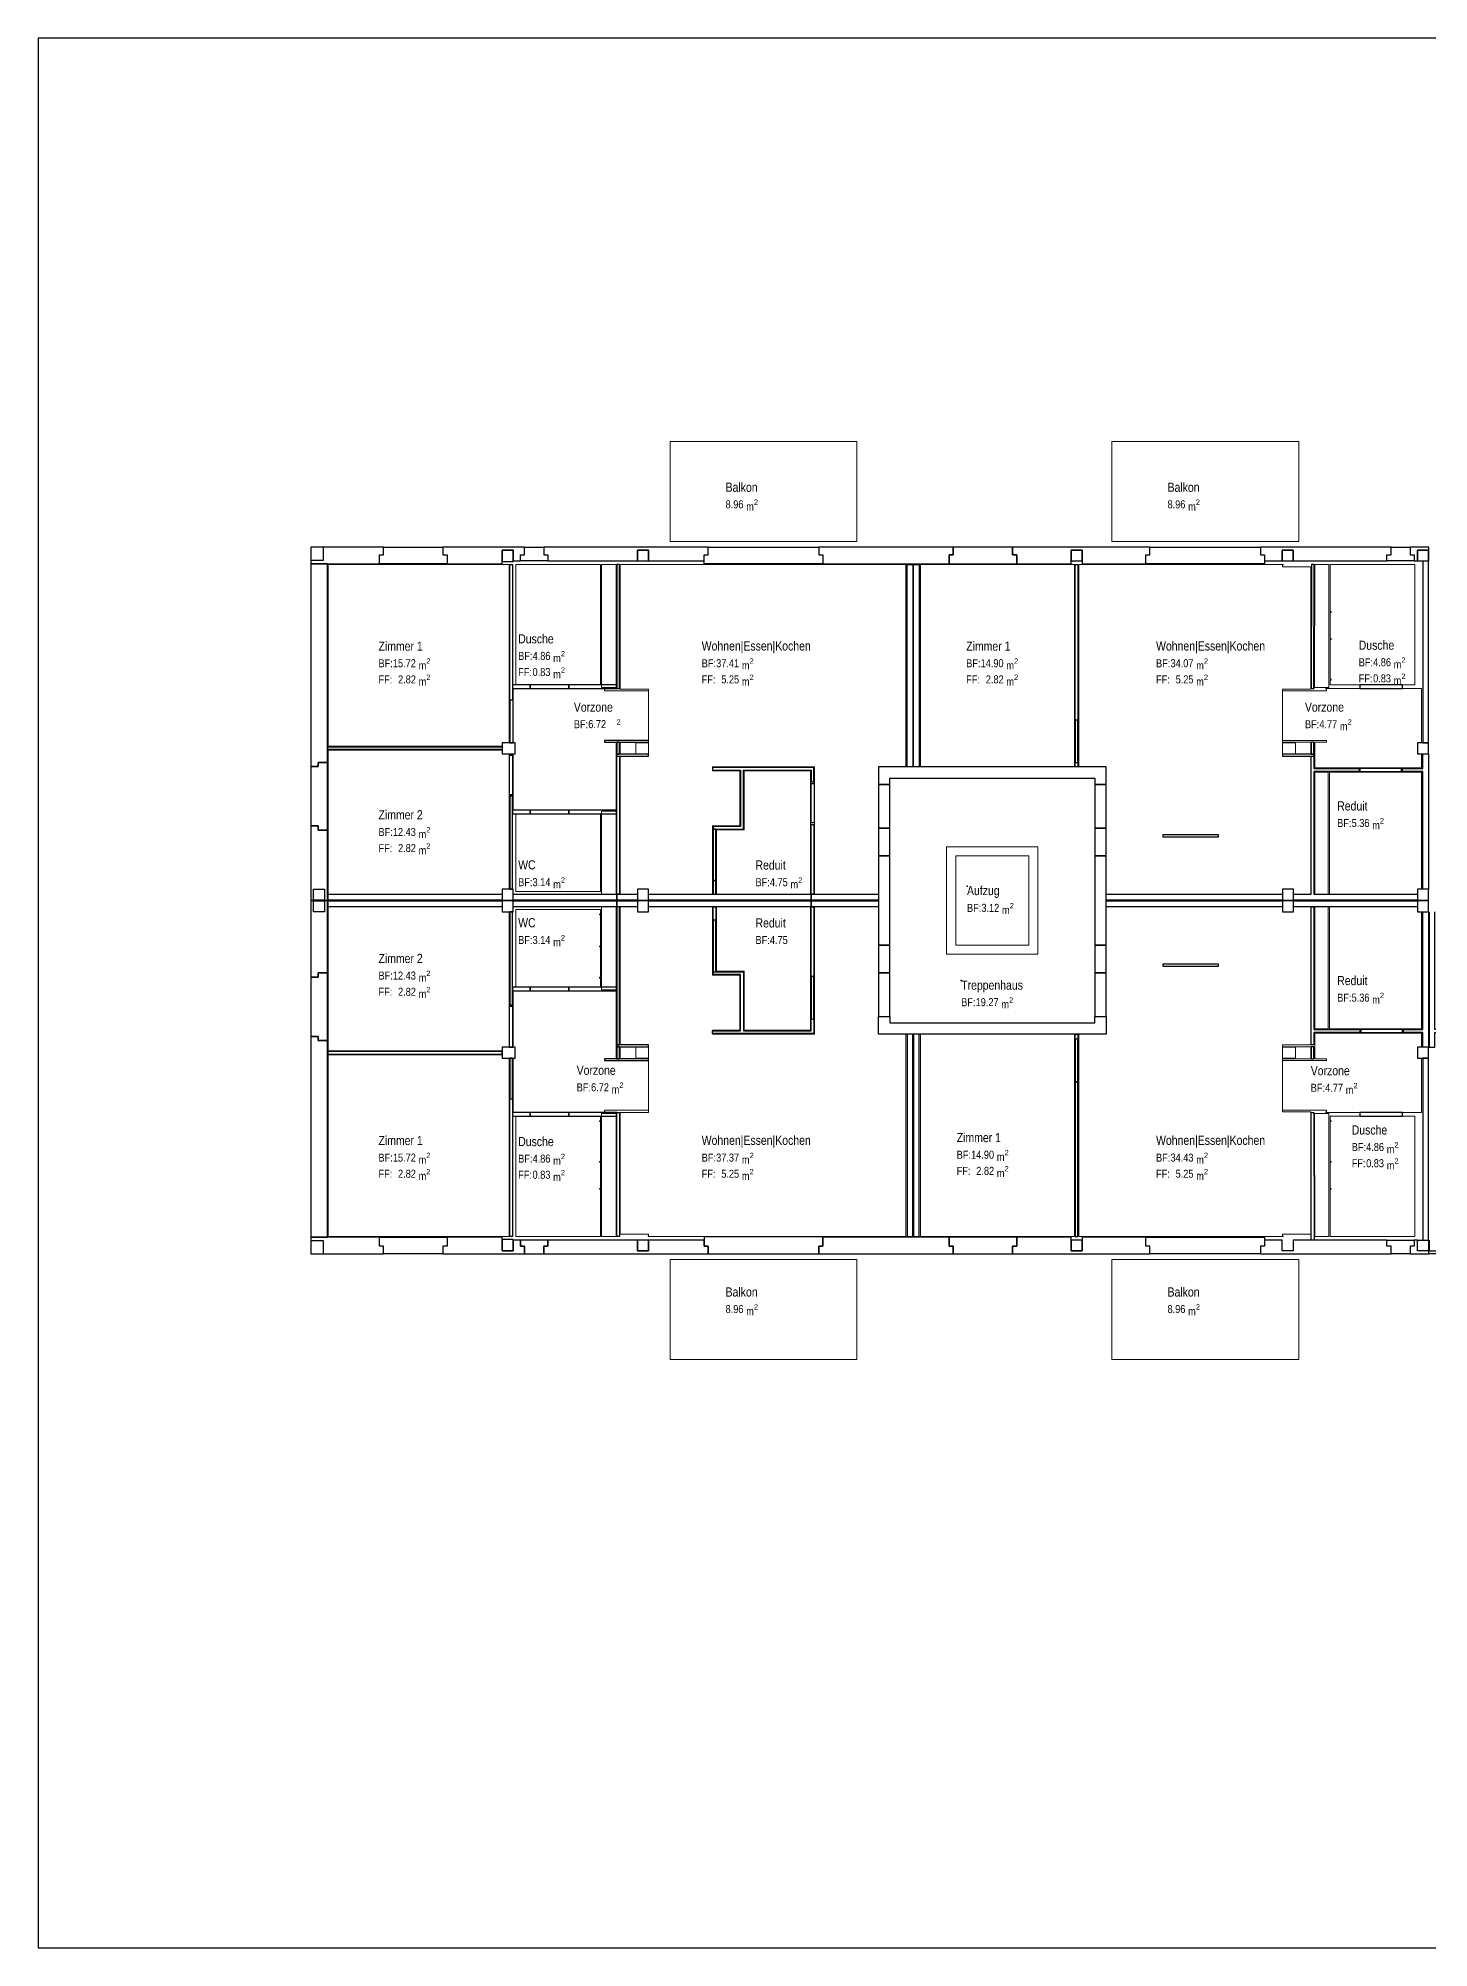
# Model space of a CAD drawing. Header units: millimetres. Extents: x 195 to 61321, y -46059 to -4290.
# Drawn here: x 195 to 30618, y -46059 to -4290 of the extents above; entities that cross this region are included whole.
import ezdxf

# ---------------------------------------------------------------- set-up
doc = ezdxf.new("R2010")
doc.units = ezdxf.units.MM
for name, color, linetype, true_color in [('Dohlenweg_B_simplifiedForMSD_', 18, 'Continuous', 0x000000), ('Dohlenweg_B_simplifiedForMSD_$080 areas_text_IBC', 18, 'Continuous', 0x000000), ('Dohlenweg_B_simplifiedForMSD_$080 Raumdefinition_text_IBC', 1, 'Continuous', 0xff0000), ('Dohlenweg_B_simplifiedForMSD_$areas', 18, 'Continuous', 0x000000), ('Dohlenweg_B_simplifiedForMSD_$openings', 4, 'Continuous', 0x00eeff), ('Dohlenweg_B_simplifiedForMSD_$separators', 80, 'Continuous', 0x20ff00), ('text+aliging_frames_Etc', 18, 'Continuous', 0x000000)]:
    doc.layers.add(name, color=color, linetype=linetype, true_color=true_color)
doc.styles.add('ERSTELLTER_STIL_1', font='ARIALN.TTF')

msp = doc.modelspace()

# ---------------------------------------------------------------- linework, layer by layer
at = {"layer": 'Dohlenweg_B_simplifiedForMSD_'}
for p in [(20515, -22834), (20388, -24902)]:
    msp.add_point(p, dxfattribs=at)
at = {"layer": 'Dohlenweg_B_simplifiedForMSD_$areas', "color": 7, "linetype": 'Continuous', "lineweight": 13, "true_color": 0xffffff}
for points in [[(14018, -15297), (18108, -15297), (18108, -13108), (14018, -13108)], [(27776, -15297), (27776, -13108), (23686, -13108), (23686, -15297)], [(14018, -31004), (14018, -33194), (18108, -33194), (18108, -31004)], [(27776, -31004), (23686, -31004), (23686, -33194), (27776, -33194)]]:
    msp.add_lwpolyline(points, close=True, dxfattribs=at)
at = {"layer": 'Dohlenweg_B_simplifiedForMSD_$areas', "color": 21, "linetype": 'Continuous', "lineweight": 0, "true_color": 0xffa8a8}
for points in [[(6538, -15804), (6538, -19776), (10348, -19776), (10348, -19701), (10498, -19701), (10498, -15804)], [(10645, -15804), (10645, -18433), (12495, -18433), (12495, -15804)], [(19178, -15804), (12927, -15804), (12927, -18525), (13548, -18525), (13547, -19691), (12928, -19691), (12928, -19951), (13548, -19951), (13548, -19991), (12928, -19991), (12928, -23011), (13308, -23011), (13308, -22901), (13548, -22901), (13548, -23011), (14948, -23011), (14948, -21516), (15548, -21516), (15548, -20316), (14948, -20316), (14948, -20226), (17178, -20226), (17178, -23011), (18578, -23011), (18578, -20226), (19178, -20226)], [(19498, -15804), (19498, -20226), (22868, -20226), (22868, -15804)], [(22958, -15804), (22958, -20226), (23558, -20226), (23558, -22411), (23558, -23011), (24158, -23011), (27418, -23011), (27418, -22901), (27658, -22901), (27658, -23011), (28038, -23011), (28038, -19991), (27418, -19991), (27418, -19951), (28038, -19951), (28038, -19691), (27418, -19691), (27418, -19651), (27418, -18525), (28038, -18525), (28038, -18515), (28038, -15854), (27418, -15854), (27418, -15814), (27428, -15814), (27428, -15804)], [(28461, -16853), (28461, -17423), (28481, -17423), (28481, -17443), (28461, -17443), (28461, -18313), (28481, -18313), (28481, -18333), (28461, -18333), (28461, -18433), (30311, -18433), (30311, -15804), (28461, -15804), (28461, -16833), (28481, -16833), (28481, -16853)], [(12598, -18515), (10588, -18515), (10588, -19701), (10628, -19701), (10628, -19941), (10588, -19941), (10588, -21172), (12838, -21172), (12838, -19691), (12588, -19691), (12588, -19651), (13547, -19651), (13548, -18565), (12588, -18565), (12588, -18525), (12598, -18525)], [(27418, -19651), (28378, -19651), (28378, -19691), (28128, -19691), (28128, -20251), (30458, -20251), (30458, -19941), (30368, -19941), (30368, -19701), (30458, -19701), (30458, -18515), (28368, -18515), (28368, -18525), (28378, -18525), (28378, -18565), (27418, -18565)], [(6538, -23011), (10348, -23011), (10348, -22901), (10498, -22901), (10498, -19941), (10348, -19941), (10348, -19866), (6538, -19866)], [(10645, -21254), (10645, -22954), (12495, -22954), (12495, -21254)], [(6538, -23291), (6538, -26436), (10348, -26436), (10348, -26361), (10498, -26361), (10498, -23401), (10348, -23401), (10348, -23291)], [(10645, -23348), (10645, -25048), (12495, -25048), (12495, -24848), (12475, -24848), (12475, -24828), (12495, -24828), (12495, -24168), (12475, -24168), (12475, -24148), (12495, -24148), (12495, -23468), (12475, -23468), (12475, -23448), (12495, -23448), (12495, -23348)], [(12928, -23291), (12928, -26311), (13548, -26311), (13548, -26351), (12928, -26351), (12928, -26611), (13548, -26611), (13548, -26651), (13548, -26658), (13548, -27786), (12928, -27786), (12928, -30448), (13548, -30448), (13548, -30488), (13538, -30488), (13538, -30498), (19178, -30498), (19178, -26076), (18578, -26076), (18578, -23291), (17178, -23291), (17178, -26076), (14948, -26076), (14948, -25986), (15548, -25986), (15548, -24786), (14948, -24786), (14948, -23291), (13548, -23291), (13548, -23401), (13308, -23401), (13308, -23291)], [(22958, -30498), (27428, -30498), (27428, -30488), (27418, -30488), (27418, -30448), (28038, -30448), (28038, -27786), (28038, -27776), (27418, -27776), (27418, -26651), (27418, -26611), (28038, -26611), (28038, -26351), (27418, -26351), (27418, -26311), (28038, -26311), (28038, -23291), (27658, -23291), (27658, -23401), (27418, -23401), (27418, -23291), (23558, -23291), (23558, -26076), (22958, -26076)], [(10588, -25130), (10588, -26361), (10628, -26361), (10628, -26601), (10588, -26601), (10588, -27786), (12598, -27786), (12598, -27776), (12588, -27776), (12588, -27736), (13548, -27736), (13548, -26658), (13548, -26651), (12588, -26651), (12588, -26611), (12838, -26611), (12838, -25130)], [(19498, -26076), (19498, -30498), (22868, -30498), (22868, -26076)], [(27418, -26651), (27418, -27736), (28378, -27736), (28378, -27776), (28368, -27776), (28368, -27786), (30458, -27786), (30458, -26601), (30368, -26601), (30368, -26361), (30458, -26361), (30458, -26051), (28128, -26051), (28128, -26611), (28378, -26611), (28378, -26651)], [(6538, -30498), (10498, -30498), (10498, -26601), (10348, -26601), (10348, -26526), (6538, -26526)], [(10645, -27868), (10645, -30498), (12495, -30498), (12495, -29468), (12475, -29468), (12475, -29448), (12495, -29448), (12495, -28878), (12475, -28878), (12475, -28858), (12495, -28858), (12495, -27988), (12475, -27988), (12475, -27968), (12495, -27968), (12495, -27868)], [(28461, -28878), (28461, -29448), (28481, -29448), (28481, -29468), (28461, -29468), (28461, -30498), (30311, -30498), (30311, -27868), (28461, -27868), (28461, -27968), (28481, -27968), (28481, -27988), (28461, -27988), (28461, -28858), (28481, -28858), (28481, -28878)]]:
    msp.add_lwpolyline(points, close=True, dxfattribs=at)
at = {"layer": 'Dohlenweg_B_simplifiedForMSD_$areas', "color": 151, "linetype": 'Continuous', "lineweight": 0, "true_color": 0xa8c0ff}
for points in [[(12522, -15804), (12522, -18490), (12837, -18490), (12837, -15804)], [(28126, -15804), (28118, -18490), (28434, -18490), (28434, -15804)], [(28128, -23011), (28418, -23011), (28418, -20341), (28128, -20341)], [(12522, -23011), (12838, -23011), (12838, -21197), (12522, -21197), (12522, -22821)], [(12522, -23291), (12522, -23481), (12522, -25105), (12838, -25105), (12838, -23291)], [(28128, -23291), (28128, -25961), (28418, -25961), (28418, -23291)], [(12522, -27811), (12522, -30498), (12838, -30498), (12838, -27811)], [(28118, -27811), (28126, -30498), (28434, -30498), (28434, -27811)]]:
    msp.add_lwpolyline(points, close=True, dxfattribs=at)
at = {"layer": 'Dohlenweg_B_simplifiedForMSD_$areas', "color": 41, "linetype": 'Continuous', "lineweight": 0, "true_color": 0xffd6a8}
for points in [[(15038, -21606), (15038, -23011), (17088, -23011), (17088, -20316), (15638, -20316), (15638, -21606)], [(28445, -23011), (30368, -23011), (30368, -22901), (30458, -22901), (30458, -20341), (28445, -20341)], [(15038, -23291), (15038, -24696), (15638, -24696), (15638, -25986), (17088, -25986), (17088, -23291)], [(28445, -23291), (28445, -25961), (29377, -25961), (30458, -25961), (30458, -23401), (30368, -23401), (30368, -23291)]]:
    msp.add_lwpolyline(points, close=True, dxfattribs=at)
at = {"layer": 'Dohlenweg_B_simplifiedForMSD_$areas', "color": 51, "linetype": 'Continuous', "lineweight": 0, "true_color": 0xffffa8}
msp.add_lwpolyline([(18828, -25826), (23308, -25826), (23308, -20476), (18828, -20476)], close=True, dxfattribs=at)
at = {"layer": 'Dohlenweg_B_simplifiedForMSD_$areas', "lineweight": 0}
msp.add_lwpolyline([(21868, -24126), (21868, -22176), (20268, -22176), (20268, -24126)], close=True, dxfattribs=at)
at = {"layer": 'Dohlenweg_B_simplifiedForMSD_$openings'}
for points in [[(9049, -15424), (9049, -15589), (9139, -15589), (9139, -15787), (7659, -15787), (7659, -15589), (7749, -15589), (7749, -15424)], [(11255, -15424), (11255, -15589), (11345, -15589), (11345, -15722), (10745, -15722), (10745, -15589), (10835, -15589), (10835, -15424)], [(17273, -15424), (17273, -15589), (17363, -15589), (17363, -15787), (14763, -15787), (14763, -15589), (14853, -15589), (14853, -15424)], [(21512, -15424), (20212, -15424), (20212, -15589), (20122, -15589), (20122, -15787), (21602, -15787), (21602, -15589), (21512, -15589)], [(26936, -15424), (26936, -15589), (27026, -15589), (27026, -15787), (24426, -15787), (24426, -15589), (24516, -15589), (24516, -15424)], [(30211, -15424), (30211, -15589), (30301, -15589), (30301, -15722), (29701, -15722), (29701, -15589), (29791, -15589), (29791, -15424)], [(10513, -19701), (10588, -19701), (10588, -18771), (10513, -18771)], [(10955, -18515), (11805, -18515), (11805, -18433), (10955, -18433)], [(29111, -18515), (30041, -18515), (30041, -18433), (29111, -18433)], [(22883, -20136), (22943, -20136), (22943, -19206), (22883, -19206)], [(10498, -20831), (10580, -20831), (10580, -19981), (10498, -19981)], [(6521, -20129), (6323, -20129), (6323, -20219), (6158, -20219), (6158, -21519), (6323, -21519), (6323, -21609), (6521, -21609)], [(29111, -20326), (30041, -20326), (30041, -20266), (29111, -20266)], [(17096, -21446), (17178, -21446), (17178, -20596), (17096, -20596)], [(18578, -21566), (18828, -21566), (18828, -20616), (18578, -20616)], [(23308, -21566), (23558, -21566), (23558, -20616), (23308, -20616)], [(10955, -21254), (11805, -21254), (11805, -21172), (10955, -21172)], [(14963, -22717), (15023, -22717), (15023, -21591), (14963, -21591)], [(14963, -24711), (15023, -24711), (15023, -23584), (14963, -23584)], [(6521, -24736), (6323, -24736), (6323, -24826), (6158, -24826), (6158, -26126), (6323, -26126), (6323, -26216), (6521, -26216)], [(10955, -25130), (11805, -25130), (11805, -25048), (10955, -25048)], [(17103, -25746), (17163, -25746), (17163, -24816), (17103, -24816)], [(18578, -25686), (18828, -25686), (18828, -24736), (18578, -24736)], [(23308, -25686), (23558, -25686), (23558, -24736), (23308, -24736)], [(10498, -26361), (10580, -26361), (10580, -25471), (10498, -25471)], [(22883, -27116), (22943, -27116), (22943, -26186), (22883, -26186)], [(29111, -26036), (30041, -26036), (30041, -25976), (29111, -25976)], [(10513, -27491), (10573, -27491), (10573, -26601), (10513, -26601)], [(10955, -27868), (11805, -27868), (11805, -27786), (10955, -27786)], [(29111, -27868), (30041, -27868), (30041, -27786), (29111, -27786)], [(9139, -30515), (9139, -30713), (9049, -30713), (9049, -30878), (7749, -30878), (7749, -30713), (7659, -30713), (7659, -30515)], [(10745, -30580), (10745, -30713), (10835, -30713), (10835, -30878), (11255, -30878), (11255, -30713), (11345, -30713), (11345, -30580)], [(17363, -30515), (14763, -30511), (14763, -30713), (14853, -30713), (14853, -30878), (17273, -30878), (17273, -30713), (17363, -30713)], [(20122, -30515), (20122, -30713), (20212, -30713), (20212, -30878), (21512, -30878), (21512, -30713), (21602, -30713), (21602, -30515)], [(27026, -30580), (27026, -30713), (26936, -30713), (26936, -30878), (24516, -30878), (24516, -30713), (24426, -30713), (24426, -30515), (27026, -30515)], [(30301, -30580), (30301, -30713), (30211, -30713), (30211, -30878), (29791, -30878), (29791, -30713), (29701, -30713), (29701, -30580)]]:
    msp.add_lwpolyline(points, close=True, dxfattribs=at)
at = {"layer": 'Dohlenweg_B_simplifiedForMSD_$separators'}
for points in [[(6158, -15704), (6438, -15704), (6438, -15424), (6158, -15424)], [(6158, -15787), (7659, -15787), (7659, -15664), (7659, -15589), (7749, -15589), (7749, -15424), (6158, -15424)], [(9049, -15589), (9139, -15589), (9139, -15664), (9139, -15787), (10348, -15787), (10348, -15486), (10588, -15486), (10588, -15722), (10745, -15722), (10745, -15664), (10745, -15589), (10835, -15589), (10835, -15424), (9049, -15424)], [(11255, -15424), (11255, -15589), (11345, -15589), (11345, -15664), (11345, -15722), (13308, -15722), (13308, -15486), (13548, -15486), (13548, -15722), (14763, -15722), (14763, -15664), (14763, -15589), (14853, -15589), (14853, -15424)], [(17273, -15424), (17273, -15589), (17363, -15589), (17363, -15664), (17363, -15787), (20122, -15787), (20122, -15664), (20122, -15589), (20212, -15589), (20212, -15424)], [(21512, -15589), (21602, -15589), (21602, -15664), (21602, -15787), (22793, -15787), (22793, -15486), (23033, -15486), (23033, -15787), (24426, -15787), (24426, -15664), (24426, -15589), (24516, -15589), (24516, -15424), (21512, -15424)], [(26936, -15424), (26936, -15589), (27026, -15589), (27026, -15664), (27026, -15722), (27408, -15722), (27408, -15486), (27648, -15486), (27648, -15722), (29701, -15722), (29701, -15664), (29701, -15589), (29791, -15589), (29791, -15424)], [(30211, -15424), (30211, -15589), (30301, -15589), (30301, -15664), (30301, -15722), (30368, -15722), (30368, -15486), (30608, -15486), (30608, -15722), (30618, -15722), (30618, -15424)], [(6158, -15787), (6158, -20219), (6323, -20219), (6323, -20129), (6398, -20129), (6521, -20129), (6521, -15787)], [(10348, -15737), (10588, -15737), (10588, -15486), (10348, -15486)], [(13308, -15722), (13548, -15722), (13548, -15486), (13308, -15486)], [(22793, -15722), (23033, -15722), (23033, -15486), (22793, -15486)], [(27408, -15722), (27648, -15722), (27648, -15486), (27408, -15486)], [(30368, -15722), (30608, -15722), (30608, -15486), (30368, -15486)], [(10573, -18515), (10955, -18515), (10955, -18433), (10573, -18433)], [(11805, -18515), (12853, -18515), (12853, -18433), (11805, -18433)], [(10348, -19941), (10628, -19941), (10628, -19701), (10348, -19701)], [(12588, -19691), (13547, -19691), (13547, -19651), (12588, -19651)], [(12853, -19991), (13548, -19991), (13548, -19951), (12853, -19951)], [(27418, -19991), (28103, -19991), (28103, -19951), (27418, -19951)], [(30368, -19941), (30608, -19941), (30608, -19701), (30368, -19701)], [(18578, -20616), (18828, -20616), (18828, -20476), (23308, -20476), (23308, -20616), (23558, -20616), (23558, -20226), (18578, -20226)], [(22943, -20226), (22883, -20226), (22883, -20136), (22943, -20136)], [(10573, -21254), (10955, -21254), (10955, -21172), (10573, -21172)], [(11805, -21254), (12853, -21254), (12853, -21172), (11805, -21172)], [(6323, -21519), (6158, -21519), (6158, -23151), (6521, -23151), (6521, -21609), (6398, -21609), (6323, -21609)], [(18578, -22171), (18828, -22171), (18828, -21566), (18578, -21566)], [(23308, -22171), (23558, -22171), (23558, -21566), (23308, -21566)], [(18578, -24131), (18828, -24131), (18828, -22171), (18578, -22171)], [(23308, -24131), (23558, -24131), (23558, -22171), (23308, -22171)], [(6456, -23141), (6220, -23141), (6220, -22901), (6456, -22901)], [(10348, -23141), (10588, -23141), (10588, -22901), (10348, -22901)], [(10348, -23141), (10588, -23141), (10588, -22901), (10348, -22901)], [(13308, -23141), (13548, -23141), (13548, -22901), (13308, -22901)], [(13308, -23141), (13548, -23141), (13548, -22901), (13308, -22901)], [(27418, -23141), (27658, -23141), (27658, -22901), (27418, -22901)], [(30368, -23141), (30608, -23141), (30608, -22901), (30368, -22901)], [(6521, -23151), (6158, -23151), (6158, -24826), (6323, -24826), (6323, -24736), (6398, -24736), (6521, -24736)], [(6456, -23401), (6220, -23401), (6220, -23161), (6456, -23161)], [(10348, -23401), (10588, -23401), (10588, -23161), (10348, -23161)], [(10348, -23401), (10588, -23401), (10588, -23161), (10348, -23161)], [(13308, -23401), (13548, -23401), (13548, -23161), (13308, -23161)], [(13308, -23401), (13548, -23401), (13548, -23161), (13308, -23161)], [(27418, -23401), (27658, -23401), (27658, -23161), (27418, -23161)], [(30368, -23401), (30608, -23401), (30608, -23161), (30368, -23161)], [(18578, -24736), (18828, -24736), (18828, -24131), (18578, -24131)], [(23308, -24736), (23558, -24736), (23558, -24131), (23308, -24131)], [(10573, -25130), (10955, -25130), (10955, -25048), (10573, -25048)], [(11805, -25130), (12853, -25130), (12853, -25048), (11805, -25048)], [(18578, -25686), (18828, -25686), (18828, -25826), (23308, -25826), (23308, -25686), (23558, -25686), (23558, -26076), (18578, -26076)], [(18578, -25686), (18828, -25686), (18828, -25826), (23308, -25826), (23308, -25686), (23558, -25686), (23558, -26076), (18578, -26076)], [(6323, -26126), (6158, -26126), (6158, -30515), (6521, -30515), (6521, -26216), (6398, -26216), (6323, -26216)], [(12853, -26351), (13548, -26351), (13548, -26311), (12853, -26311)], [(22943, -26186), (22883, -26186), (22883, -26076), (22943, -26076)], [(10348, -26601), (10628, -26601), (10628, -26361), (10348, -26361)], [(12588, -26651), (13548, -26651), (13548, -26611), (12588, -26611)], [(30368, -26601), (30608, -26601), (30608, -26361), (30368, -26361)], [(10573, -27868), (10955, -27868), (10955, -27786), (10573, -27786)], [(11805, -27868), (12853, -27868), (12853, -27786), (11805, -27786)], [(6158, -30878), (7749, -30878), (7749, -30713), (7659, -30713), (7659, -30638), (7659, -30515), (6158, -30515)], [(6158, -30878), (6438, -30878), (6438, -30598), (6158, -30598)], [(9049, -30713), (9049, -30878), (10835, -30878), (10835, -30713), (10745, -30713), (10745, -30638), (10745, -30580), (10588, -30580), (10588, -30815), (10348, -30815), (10348, -30515), (9139, -30515), (9139, -30638), (9139, -30713)], [(10348, -30815), (10588, -30815), (10588, -30565), (10348, -30565)], [(11255, -30878), (14853, -30878), (14853, -30713), (14763, -30713), (14763, -30638), (14763, -30580), (13548, -30580), (13548, -30815), (13308, -30815), (13308, -30580), (11345, -30580), (11345, -30638), (11345, -30713), (11255, -30713)], [(13308, -30815), (13548, -30815), (13548, -30580), (13308, -30580)], [(17363, -30713), (17273, -30713), (17273, -30878), (20212, -30878), (20212, -30713), (20122, -30713), (20122, -30638), (20122, -30515), (17363, -30515), (17363, -30638)], [(21512, -30713), (21512, -30878), (24516, -30878), (24516, -30713), (24426, -30713), (24426, -30638), (24426, -30515), (23033, -30515), (23033, -30815), (22793, -30815), (22793, -30515), (21602, -30515), (21602, -30638), (21602, -30713)], [(22793, -30815), (23033, -30815), (23033, -30580), (22793, -30580)], [(27026, -30713), (26936, -30713), (26936, -30878), (29791, -30878), (29791, -30713), (29701, -30713), (29701, -30638), (29701, -30580), (27648, -30580), (27648, -30815), (27408, -30815), (27408, -30580), (27026, -30580), (27026, -30638)], [(30211, -30713), (30211, -30878), (30618, -30878), (30618, -30580), (30608, -30580), (30608, -30815), (30368, -30815), (30368, -30580), (30301, -30580), (30301, -30638), (30301, -30713)], [(30608, -30815), (30368, -30815), (30368, -30580), (30608, -30580)], [(31025, -30713), (31025, -30878), (30618, -30878), (30618, -30580), (30628, -30580), (30628, -30815), (30868, -30815), (30868, -30580), (30935, -30580), (30935, -30638), (30935, -30713)]]:
    msp.add_lwpolyline(points, close=True, dxfattribs=at)
at = {"layer": 'Dohlenweg_B_simplifiedForMSD_$separators', "lineweight": 25}
for points in [[(10573, -15799), (10573, -18771), (10513, -18771), (10513, -15799)], [(10513, -15799), (10573, -15799)], [(12853, -15799), (12853, -18494), (12853, -18503), (12853, -18515), (12913, -18515), (12913, -18511), (12913, -15799)], [(12913, -15799), (12853, -15799)], [(19328, -15799), (19328, -20226), (19208, -20226), (19208, -15799)], [(19208, -15799), (19328, -15799)], [(19468, -15799), (19468, -20226), (19348, -20226), (19348, -15799)], [(19348, -15799), (19468, -15799)], [(22943, -15799), (22943, -19206), (22883, -19206), (22883, -15799)], [(22883, -15799), (22943, -15799)], [(28051, -15799), (28043, -18511), (28043, -18515), (28103, -18515), (28103, -18503), (28103, -18494), (28111, -15799)], [(28111, -15799), (28051, -15799)], [(30488, -15726), (30488, -19701), (30608, -19701), (30608, -18515), (30608, -18503), (30608, -18490), (30608, -15726)], [(30608, -15726), (30488, -15726)], [(28118, -18503), (28118, -18490)], [(6533, -19791), (10348, -19791), (10348, -19851), (6533, -19851)], [(6533, -19851), (6533, -19791)], [(12853, -19691), (12853, -19951), (12913, -19951), (12913, -19691)], [(12913, -19691), (12853, -19691)], [(28043, -23011), (28043, -19991)], [(28043, -19991), (28103, -19991)], [(28103, -19991), (28103, -20266)], [(28103, -20266), (28118, -20266)], [(28118, -20326), (28103, -20326)], [(28103, -20326), (28103, -20341)], [(28103, -20341), (28103, -23011)], [(28118, -20266), (29091, -20266)], [(29091, -20326), (28118, -20326)], [(29091, -20266), (29091, -20326)], [(10573, -22901), (10573, -20871), (10513, -20871), (10513, -22901)], [(17103, -23011), (17103, -21486), (17163, -21486), (17163, -23011)], [(24808, -21706), (26008, -21706), (26008, -21766), (24808, -21766)], [(24808, -21766), (24808, -21706)], [(10513, -22901), (10573, -22901)], [(15023, -23011), (15023, -22717), (14963, -22717), (14963, -23011)], [(6538, -23011), (10348, -23011), (10348, -23141), (6538, -23141)], [(6538, -23141), (6538, -23011)], [(6538, -23161), (10348, -23161), (10348, -23291), (6538, -23291)], [(6538, -23291), (6538, -23161)], [(12853, -23141), (10588, -23141), (10588, -23011), (12853, -23011)], [(12853, -23291), (10588, -23291), (10588, -23161), (12853, -23161)], [(12853, -22996), (12853, -22981)], [(12853, -23011), (12853, -22996)], [(12853, -23141), (12853, -23011)], [(12853, -23011), (12913, -23011)], [(12853, -23011), (12853, -23141)], [(12913, -23141), (12853, -23141)], [(12853, -23161), (12853, -23291)], [(12853, -23291), (12853, -26311)], [(12913, -23291), (12853, -23291)], [(12913, -22981), (12913, -22996), (12913, -23011)], [(12913, -23011), (13308, -23011)], [(13308, -23141), (12913, -23141)], [(12913, -26311), (12913, -23291)], [(13308, -23011), (13308, -23141)], [(13548, -23141), (13548, -23011)], [(13548, -23011), (17103, -23011)], [(17103, -23141), (13548, -23141)], [(17103, -23291), (15023, -23291), (14963, -23291), (13548, -23291), (13548, -23161), (14963, -23161), (15023, -23161), (17103, -23161)], [(14963, -23011), (15023, -23011)], [(15023, -23291), (15023, -23306), (15023, -23321), (15023, -23584), (14963, -23584), (14963, -23321), (14963, -23306), (14963, -23291)], [(14963, -23291), (15023, -23291)], [(17103, -23011), (17103, -23141)], [(17103, -23011), (18578, -23011)], [(17103, -23141), (17103, -23011)], [(17163, -23011), (17103, -23011)], [(18578, -23141), (17103, -23141)], [(17103, -23161), (18578, -23161)], [(17103, -23291), (17103, -23161)], [(17103, -23161), (17103, -23291)], [(17103, -24816), (17103, -23291)], [(17103, -23291), (17163, -23291)], [(18578, -23291), (17103, -23291)], [(17163, -23291), (17163, -24816)], [(18578, -23011), (18578, -23141)], [(18578, -23161), (18578, -23291)], [(23558, -23011), (27418, -23011)], [(23558, -23141), (23558, -23011)], [(27418, -23141), (23558, -23141)], [(23558, -23161), (27418, -23161)], [(23558, -23291), (23558, -23161)], [(27418, -23291), (23558, -23291)], [(27418, -23011), (27418, -23141)], [(27418, -23161), (27418, -23291)], [(27658, -23141), (27658, -23011)], [(27658, -23011), (28043, -23011)], [(30368, -23141), (27658, -23141)], [(27658, -23291), (27658, -23161)], [(27658, -23161), (28043, -23161)], [(28043, -23291), (27658, -23291)], [(28043, -23161), (28103, -23161)], [(30368, -23291), (28043, -23291)], [(28043, -25976), (28043, -23291)], [(28043, -23291), (28103, -23291)], [(28103, -23011), (30368, -23011)], [(28103, -23161), (30368, -23161)], [(28103, -23291), (28103, -25961)], [(30368, -23011), (30368, -23141)], [(30368, -23161), (30368, -23291)], [(10573, -25431), (10573, -23401), (10513, -23401), (10513, -25431)], [(30608, -23401), (30608, -25961), (30608, -25976), (30618, -25976), (30628, -25976), (30628, -26036), (30618, -26036), (30608, -26036), (30608, -26051), (30608, -26361), (30488, -26361), (30488, -26036), (30473, -26036), (30458, -26036), (30061, -26036), (30061, -25976), (30458, -25976), (30473, -25976), (30488, -25976), (30488, -23401)], [(30488, -23401), (30608, -23401)], [(30628, -23401), (30628, -25961), (30628, -25976), (30618, -25976), (30608, -25976), (30608, -26036), (30618, -26036), (30628, -26036), (30628, -26051), (30628, -26361), (30748, -26361), (30748, -26036), (30763, -26036), (30778, -26036), (31175, -26036), (31175, -25976), (30778, -25976), (30763, -25976), (30748, -25976), (30748, -23401)], [(24808, -24536), (26008, -24536), (26008, -24596), (24808, -24596)], [(24808, -24596), (24808, -24536)], [(15563, -24771), (15548, -24771), (14963, -24771), (14963, -24711), (15563, -24711), (15623, -24711), (15623, -26001), (17103, -26001), (17103, -25746), (17163, -25746), (17163, -26061), (17103, -26061), (14948, -26061), (14948, -26001), (15563, -26001), (15563, -24771)], [(15563, -24771), (15563, -24771)], [(17163, -24816), (17103, -24816)], [(10513, -25431), (10573, -25431)], [(12853, -26311), (12913, -26311)], [(12853, -26311), (12913, -26311)], [(19328, -30502), (19328, -26076), (19208, -26076), (19208, -30502)], [(19468, -30502), (19468, -26076), (19348, -26076), (19348, -30502)], [(28043, -26036), (28043, -25976)], [(28043, -26311), (28043, -26036)], [(28103, -26311), (28043, -26311)], [(28103, -25961), (28103, -25976)], [(28103, -25976), (28118, -25976)], [(28118, -26036), (28103, -26036)], [(28103, -26036), (28103, -26051)], [(28103, -26051), (28103, -26311)], [(28118, -25976), (29131, -25976)], [(29131, -26036), (28118, -26036)], [(29131, -25976), (29131, -26036)], [(10348, -26451), (6533, -26451), (6533, -26511), (10348, -26511)], [(10348, -26511), (10348, -26451)], [(12913, -26611), (12913, -26351), (12853, -26351), (12853, -26611)], [(12853, -26611), (12913, -26611)], [(30488, -26601), (30488, -30580)], [(30608, -26601), (30488, -26601)], [(30608, -27786), (30608, -26601)], [(22943, -30502), (22943, -27116), (22883, -27116), (22883, -30502)], [(10513, -30502), (10513, -27491)], [(10513, -27491), (10573, -27491)], [(10573, -27491), (10573, -30502)], [(12853, -30502), (12853, -27811), (12853, -27799), (12853, -27786), (12913, -27786), (12913, -27799), (12913, -27811), (12913, -30502)], [(30608, -27799), (30608, -27786)], [(30608, -27811), (30608, -27799)], [(30608, -30580), (30608, -27811)], [(10573, -30502), (10513, -30502)], [(12913, -30502), (12853, -30502)], [(19208, -30502), (19328, -30502)], [(19348, -30502), (19468, -30502)], [(22883, -30502), (22943, -30502)], [(30488, -30580), (30608, -30580)]]:
    msp.add_lwpolyline(points, dxfattribs=at)
for points in [[(12913, -23011), (12853, -23011), (12853, -22996), (12853, -22981), (12853, -19991), (12913, -19991), (12913, -22981), (12913, -22996)], [(28103, -19691), (28043, -19691), (28043, -19951), (28103, -19951)], [(30608, -20341), (30608, -22901), (30488, -22901), (30488, -20326), (30473, -20326), (30458, -20326), (30021, -20326), (30021, -20266), (30458, -20266), (30473, -20266), (30488, -20266), (30488, -19941), (30608, -19941)], [(15563, -21531), (15548, -21531), (15023, -21531), (14963, -21531), (14963, -21591), (15023, -21591), (15038, -21591), (15563, -21591), (15623, -21591), (15623, -20316), (15623, -20301), (15638, -20301), (17088, -20301), (17103, -20301), (17103, -20316), (17103, -20556), (17163, -20556), (17163, -20301), (17163, -20241), (17103, -20241), (15623, -20241), (15563, -20241), (14948, -20241), (14948, -20301), (15548, -20301), (15563, -20301), (15563, -20316)], [(12853, -23161), (12913, -23161), (13308, -23161), (13308, -23291), (12853, -23291)], [(28103, -26611), (28103, -26351), (28043, -26351), (28043, -26611)]]:
    msp.add_lwpolyline(points, close=True, dxfattribs=at)
at = {"layer": 'Dohlenweg_B_simplifiedForMSD_$separators', "lineweight": 0}
for points in [[(13548, -19941), (13268, -19941), (13268, -19701), (13548, -19701)], [(27418, -19941), (27418, -19701), (27698, -19701), (27698, -19941)], [(22068, -24326), (20068, -24326), (20068, -21976), (22068, -21976)], [(21868, -24126), (21868, -22176), (20268, -22176), (20268, -24126)], [(13268, -26601), (13268, -26361), (13548, -26361), (13548, -26601)], [(27418, -26361), (27698, -26361), (27698, -26601), (27418, -26601)]]:
    msp.add_lwpolyline(points, close=True, dxfattribs=at)
at = {"layer": 'Dohlenweg_B_simplifiedForMSD_$separators'}
for points in [[(28046, -30580), (28043, -27786)], [(28043, -27786), (28103, -27786)], [(28103, -27786), (28111, -30580)], [(28111, -30580), (28046, -30580)]]:
    msp.add_lwpolyline(points, dxfattribs=at)
at = {"layer": 'text+aliging_frames_Etc'}
msp.add_lwpolyline([(195, -46059), (61321, -46059), (61321, -4290), (195, -4290)], close=True, dxfattribs=at)

# ---------------------------------------------------------------- texts
at = {"layer": 'Dohlenweg_B_simplifiedForMSD_$080 areas_text_IBC', "lineweight": 13, "attachment_point": 1, "style": 'ERSTELLTER_STIL_1'}
for s, insert, char_height, width in [('8.96', (15234, -14398), 175, 1114.67), (' m', (15629, -14446), 175, 789.4), ('2', (15854, -14380), 117, 369.13), ('8.96', (24902, -14398), 175, 1114.67), (' m', (25297, -14446), 175, 789.4), ('2', (25522, -14380), 117, 369.13), ('BF:', (7640, -17875), 175, 977.72), ('15.72', (7955, -17874), 175, 1331.52), (' m', (8462, -17922), 175, 789.4), ('2', (8687, -17856), 117, 369.13), ('BF:', (10696, -17714), 175, 977.72), ('4.86', (11011, -17713), 175, 1114.67), (' m', (11406, -17761), 175, 789.4), ('2', (11631, -17695), 117, 369.13), ('BF:', (14711, -17875), 175, 977.72), ('37.41', (15027, -17874), 175, 1285.87), (' m', (15534, -17922), 175, 789.4), ('2', (15759, -17856), 117, 369.13), ('BF:', (20498, -17875), 175, 977.72), ('14.90', (20813, -17874), 175, 1331.52), (' m', (21320, -17922), 175, 789.4), ('2', (21545, -17856), 117, 369.13), ('BF:', (24651, -17875), 175, 977.72), ('34.07', (24967, -17874), 175, 1333.42), (' m', (25474, -17922), 175, 789.4), ('2', (25699, -17856), 117, 369.13), ('BF:', (29085, -17853), 175, 977.72), ('4.86', (29400, -17852), 175, 1114.67), (' m', (29794, -17900), 175, 789.4), ('2', (30020, -17834), 117, 369.13), ('FF:', (7640, -18229), 175, 932.07), ('2.82', (8068, -18227), 175, 1108.97), (' m', (8462, -18276), 175, 789.4), ('2', (8687, -18210), 117, 369.13), ('FF:', (10696, -18067), 175, 932.07), ('0.83', (11011, -18066), 175, 1110.87), (' m', (11406, -18115), 175, 789.4), ('2', (11631, -18049), 117, 369.13), ('FF:', (14711, -18229), 175, 932.07), ('5.25', (15139, -18227), 175, 1116.58), (' m', (15534, -18276), 175, 789.4), ('2', (15759, -18210), 117, 369.13), ('FF:', (20498, -18229), 175, 932.07), ('2.82', (20926, -18227), 175, 1108.97), (' m', (21320, -18276), 175, 789.4), ('2', (21545, -18210), 117, 369.13), ('FF:', (24651, -18229), 175, 932.07), ('5.25', (25079, -18227), 175, 1116.58), (' m', (25474, -18276), 175, 789.4), ('2', (25699, -18210), 117, 369.13), ('FF:', (29085, -18207), 175, 932.07), ('0.83', (29400, -18205), 175, 1110.87), (' m', (29794, -18254), 175, 789.4), ('2', (30020, -18188), 117, 369.13), ('BF:', (11914, -19207), 175, 977.72), ('6.72', (12229, -19206), 175, 1108.97), ('2', (12848, -19188), 117, 369.13), ('BF:', (27908, -19207), 175, 977.72), ('4.77', (28223, -19207), 175, 1110.87), ('2', (28843, -19188), 117, 369.13), (' m', (28617, -19254), 175, 789.4), ('BF:', (7640, -21565), 175, 977.72), ('12.43', (7955, -21564), 175, 1333.42), (' m', (8462, -21612), 175, 789.4), ('2', (8687, -21546), 117, 369.13), ('BF:', (28614, -21369), 175, 977.72), ('5.36', (28929, -21368), 175, 1114.67), (' m', (29324, -21417), 175, 789.4), ('2', (29549, -21350), 117, 369.13), ('FF:', (7640, -21919), 175, 932.07), ('2.82', (8068, -21917), 175, 1108.97), (' m', (8462, -21966), 175, 789.4), ('2', (8687, -21900), 117, 369.13), ('BF:', (10696, -22663), 175, 977.72), ('3.14', (11011, -22662), 175, 1118.48), (' m', (11406, -22710), 175, 789.4), ('2', (11631, -22644), 117, 369.13), ('BF:', (15888, -22663), 175, 977.72), ('4.75', (16203, -22663), 175, 1116.58), (' m', (16598, -22710), 175, 789.4), ('2', (16823, -22644), 117, 369.13), ('BF:', (20515, -23226), 175, 977.72), ('3.12', (20830, -23224), 175, 1108.97), (' m', (21224, -23273), 175, 789.4), ('2', (21449, -23207), 117, 369.13), ('BF:', (10696, -23928), 175, 977.72), ('3.14', (11011, -23927), 175, 1118.48), (' m', (11406, -23975), 175, 789.4), ('2', (11631, -23909), 117, 369.13), ('BF:', (15888, -23928), 175, 977.72), ('4.75', (16203, -23928), 175, 1116.58), ('BF:', (7640, -24706), 175, 977.72), ('FF:', (7640, -25060), 175, 932.07), ('12.43', (7955, -24705), 175, 1333.42), ('2.82', (8068, -25059), 175, 1108.97), (' m', (8462, -24753), 175, 789.4), ('2', (8687, -24687), 117, 369.13), ('2', (8687, -25041), 117, 369.13), (' m', (8462, -25107), 175, 789.4), ('BF:', (20388, -25288), 175, 977.72), ('19.27', (20704, -25287), 175, 1333.42), (' m', (21211, -25335), 175, 789.4), ('2', (21436, -25269), 117, 369.13), ('BF:', (28614, -25189), 175, 977.72), ('5.36', (28929, -25188), 175, 1114.67), (' m', (29324, -25236), 175, 789.4), ('2', (29549, -25170), 117, 369.13), ('6.72', (12291, -27149), 175, 1108.97), ('2', (12911, -27132), 117, 369.13), ('2', (28970, -27141), 117, 369.13), ('BF:', (11976, -27151), 175, 977.72), (' m', (12686, -27198), 175, 789.4), ('BF:', (28035, -27160), 175, 977.72), ('4.77', (28350, -27160), 175, 1110.87), (' m', (28745, -27207), 175, 789.4), ('BF:', (7640, -28688), 175, 977.72), ('15.72', (7955, -28687), 175, 1331.52), (' m', (8462, -28735), 175, 789.4), ('2', (8687, -28669), 117, 369.13), ('BF:', (10696, -28710), 175, 977.72), ('4.86', (11011, -28709), 175, 1114.67), (' m', (11406, -28757), 175, 789.4), ('2', (11631, -28691), 117, 369.13), ('BF:', (14711, -28688), 175, 977.72), ('37.37', (15027, -28687), 175, 1333.42), (' m', (15534, -28735), 175, 789.4), ('2', (15759, -28669), 117, 369.13), ('BF:', (20290, -28625), 175, 977.72), ('14.90', (20605, -28624), 175, 1331.52), (' m', (21112, -28672), 175, 789.4), ('2', (21337, -28606), 117, 369.13), ('BF:', (24651, -28688), 175, 977.72), ('34.43', (24967, -28687), 175, 1333.42), (' m', (25474, -28735), 175, 789.4), ('2', (25699, -28669), 117, 369.13), ('BF:', (28932, -28457), 175, 977.72), ('FF:', (28932, -28811), 175, 932.07), ('4.86', (29247, -28456), 175, 1114.67), ('0.83', (29247, -28810), 175, 1110.87), (' m', (29642, -28504), 175, 789.4), ('2', (29867, -28438), 117, 369.13), ('2', (29867, -28792), 117, 369.13), ('FF:', (7640, -29042), 175, 932.07), ('2.82', (8068, -29040), 175, 1108.97), (' m', (8462, -29089), 175, 789.4), ('2', (8687, -29023), 117, 369.13), ('FF:', (10696, -29064), 175, 932.07), ('0.83', (11011, -29062), 175, 1110.87), (' m', (11406, -29111), 175, 789.4), ('2', (11631, -29045), 117, 369.13), ('FF:', (14711, -29042), 175, 932.07), ('5.25', (15139, -29040), 175, 1116.58), (' m', (15534, -29089), 175, 789.4), ('2', (15759, -29023), 117, 369.13), ('FF:', (20290, -28979), 175, 932.07), ('2.82', (20718, -28977), 175, 1108.97), (' m', (21112, -29026), 175, 789.4), ('2', (21337, -28960), 117, 369.13), ('FF:', (24651, -29042), 175, 932.07), ('5.25', (25079, -29040), 175, 1116.58), (' m', (25474, -29089), 175, 789.4), ('2', (25699, -29023), 117, 369.13), (' m', (29642, -28858), 175, 789.4), ('8.96', (15234, -31999), 175, 1114.67), (' m', (15629, -32048), 175, 789.4), ('2', (15854, -31981), 117, 369.13), ('8.96', (24902, -31999), 175, 1114.67), (' m', (25297, -32048), 175, 789.4), ('2', (25522, -31981), 117, 369.13)]:
    msp.add_mtext(s, dxfattribs=dict(at, insert=insert, char_height=char_height, width=width))
at = {"layer": 'Dohlenweg_B_simplifiedForMSD_$080 Raumdefinition_text_IBC', "lineweight": 13, "char_height": 200, "attachment_point": 1, "style": 'ERSTELLTER_STIL_1'}
for s, insert, width in [('Balkon', (15234, -14012), 1893.48), ('Balkon', (24902, -14012), 1893.48), ('Zimmer 1', (7640, -17487), 2356.52), ('Dusche', (10696, -17327), 2032.61), ('Wohnen|Essen|Kochen', (14711, -17483), 5445.65), ('Zimmer 1', (20498, -17487), 2356.52), ('Wohnen|Essen|Kochen', (24651, -17483), 5445.65), ('Dusche', (29085, -17466), 2032.61), ('Vorzone', (11914, -18821), 2182.61), ('Vorzone', (27908, -18821), 2182.61), ('Zimmer 2', (7640, -21177), 2408.7), ('Reduit', (28614, -20983), 1815.22), ('WC', (10696, -22271), 1136.96), ('Reduit', (15888, -22276), 1815.22), ('Aufzug', (20515, -22834), 1917.39), ('WC', (10696, -23536), 1136.96), ('Reduit', (15888, -23541), 1815.22), ('Zimmer 2', (7640, -24318), 2408.7), ('Treppenhaus', (20388, -24902), 3243.48), ('Reduit', (28614, -24802), 1815.22), ('Vorzone', (11976, -26764), 2182.61), ('Vorzone', (28035, -26774), 2182.61), ('Zimmer 1', (7640, -28300), 2356.52), ('Dusche', (10696, -28323), 2032.61), ('Wohnen|Essen|Kochen', (14711, -28296), 5445.65), ('Zimmer 1', (20290, -28237), 2356.52), ('Wohnen|Essen|Kochen', (24651, -28296), 5445.65), ('Dusche', (28932, -28070), 2032.61), ('Balkon', (15234, -31614), 1893.48), ('Balkon', (24902, -31614), 1893.48)]:
    msp.add_mtext(s, dxfattribs=dict(at, insert=insert, width=width))

doc.saveas('drawing.dxf')
